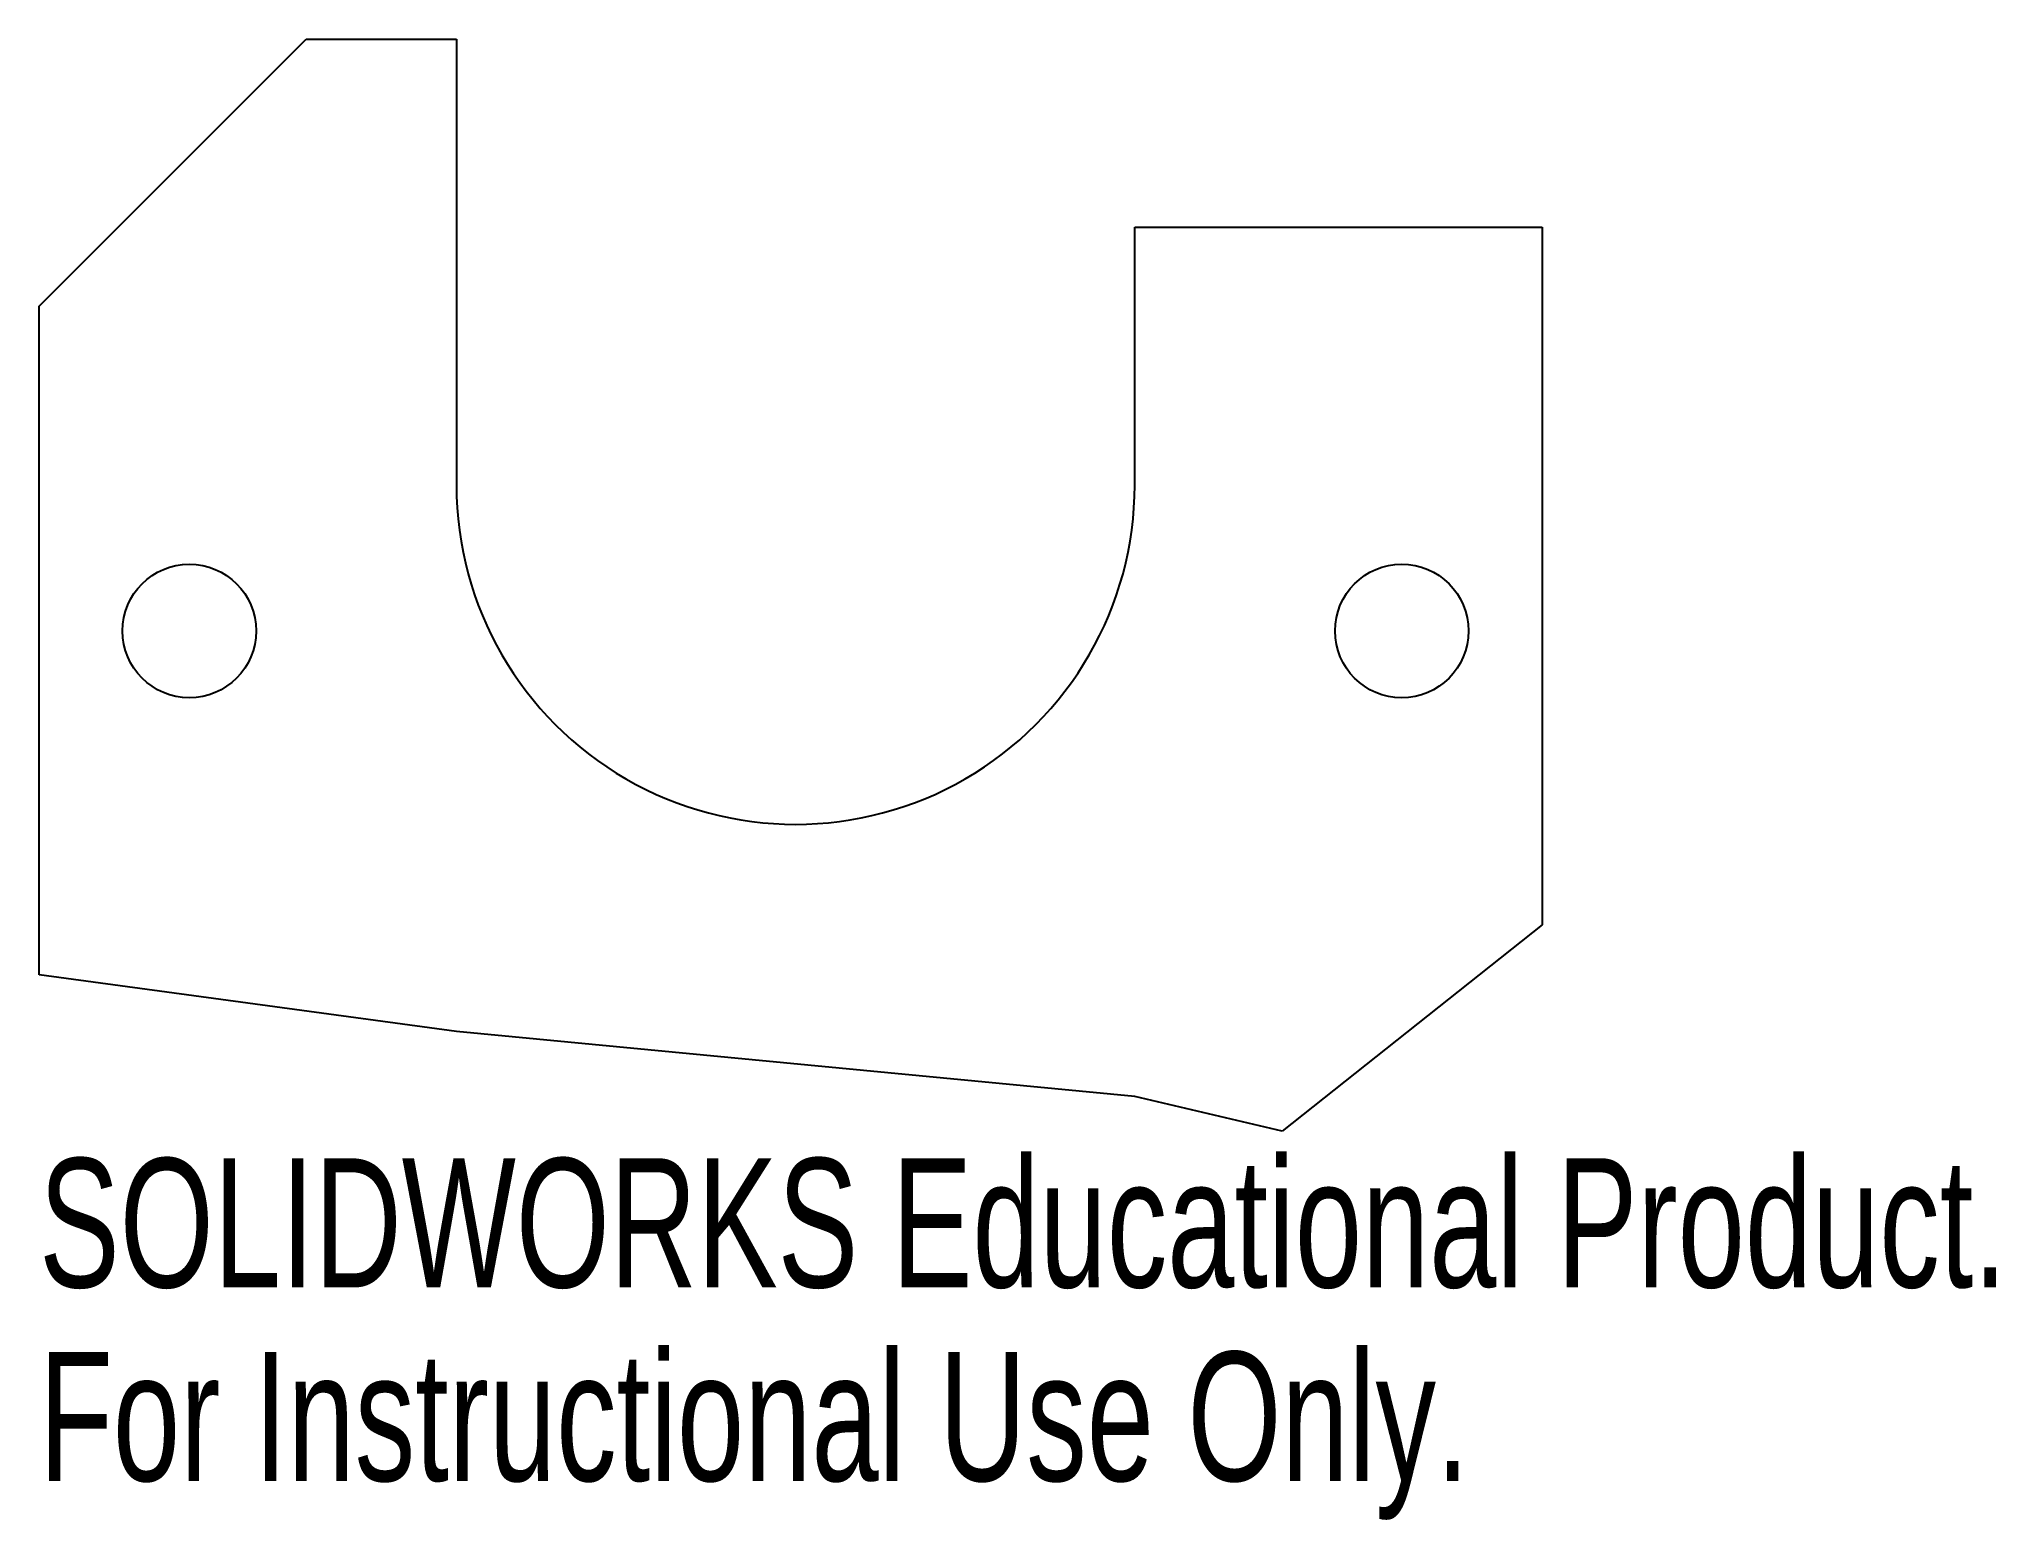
# Model space of a CAD drawing. Header units: millimetres. Extents: x 371.6 to 444.9, y 225.6 to 281.1.
import ezdxf

# ---------------------------------------------------------------- set-up
doc = ezdxf.new("R2010")
doc.units = ezdxf.units.MM
doc.styles.add('SLDTEXTSTYLE0', font='TXT', dxfattribs={"width": 0.7})

msp = doc.modelspace()

# ---------------------------------------------------------------- linework, layer by layer
at = {"color": 7, "linetype": 'Continuous', "lineweight": 25}
for p, q in [((371.632, 271.08), (381.632, 281.08)), ((381.632, 281.08), (387.256, 281.08)), ((387.256, 281.08), (387.256, 264.375)), ((412.656, 274.036), (427.913, 274.036)), ((412.656, 264.375), (412.656, 274.036)), ((427.913, 274.036), (427.913, 247.912)), ((371.632, 246.033), (371.632, 271.08)), ((427.913, 247.912), (418.175, 240.187)), ((387.256, 243.915), (371.632, 246.033)), ((412.656, 241.476), (387.256, 243.915)), ((418.175, 240.187), (412.656, 241.476))]:
    msp.add_line(p, q, dxfattribs=at)
for centre in [(377.256, 258.915), (422.656, 258.915)]:
    msp.add_circle(centre, 2.5, dxfattribs=at)
msp.add_ellipse((399.956, 264.375), major_axis=(0, 12.702), ratio=0.999851, start_param=1.570794, end_param=4.712387, dxfattribs=at)

# ---------------------------------------------------------------- texts
at = {"color": 7, "linetype": 'Continuous', "char_height": 4.83362, "attachment_point": 1, "style": 'SLDTEXTSTYLE0'}
for s, insert in [('SOLIDWORKS Educational Product.', (371.632, 239.167)), ('For Instructional Use Only.', (371.632, 231.917))]:
    msp.add_mtext(s, dxfattribs=dict(at, insert=insert))

doc.saveas('drawing.dxf')
